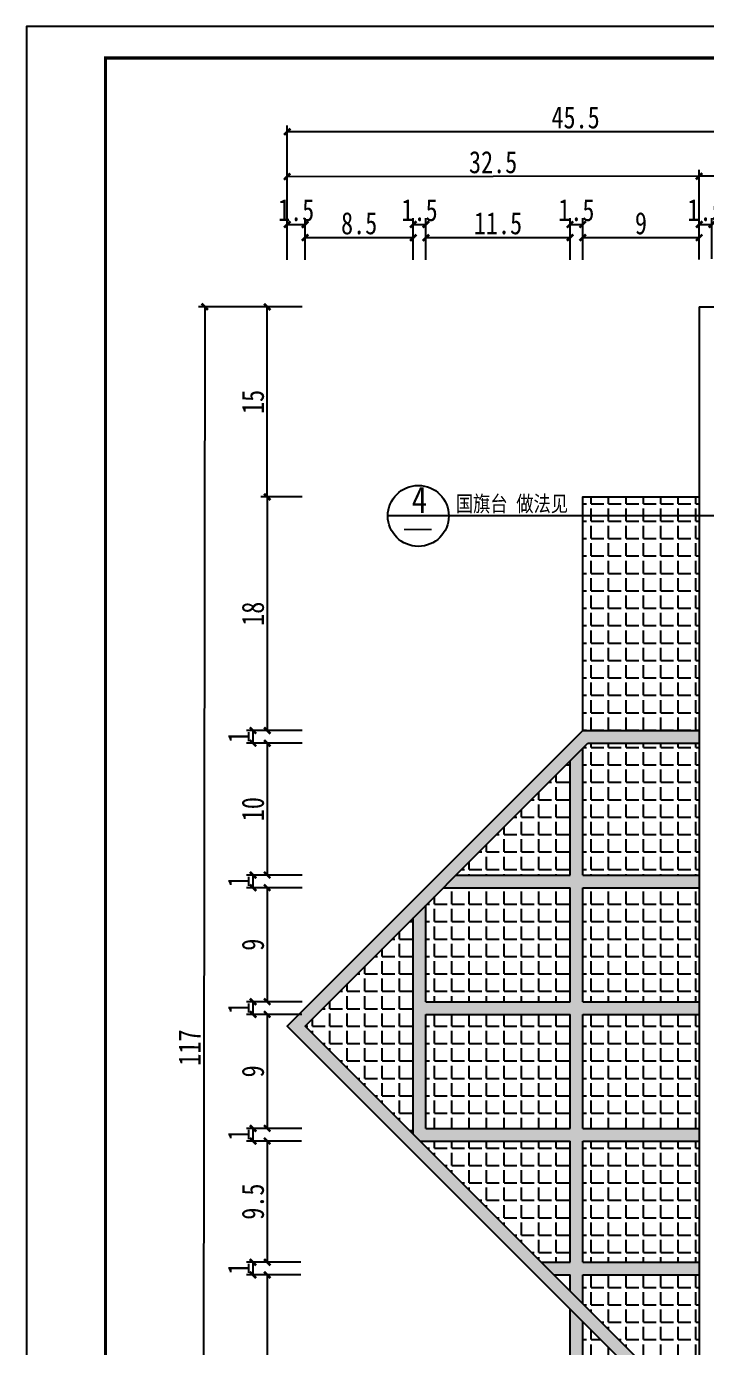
# Model space of a CAD drawing. Header units: inches. Extents: x -2316 to 955, y -265 to 742.
# Drawn here: x -2316.5 to -2209.3, y -53.4 to 155.1 of the extents above; entities that cross this region are included whole.
import ezdxf
from ezdxf.enums import TextEntityAlignment as Align

# ---------------------------------------------------------------- set-up
doc = ezdxf.new("R2010")
doc.units = ezdxf.units.IN
doc.header["$LTSCALE"] = 1000
doc.header["$MEASUREMENT"] = 0
for name, color, linetype in [('0-BZ', 4, 'Continuous'), ('0zd', 255, 'Continuous'), ('文字和字符', 7, 'Continuous')]:
    doc.layers.add(name, color=color, linetype=linetype)
doc.styles.add('宋体', font='', dxfattribs={"width": 0.8})
doc.styles.get('宋体').set_extended_font_data('SimSun')
doc.dimstyles.new('STANDARD$0', dxfattribs={"dimtxt": 3.5, "dimasz": 0.25, "dimexe": 2, "dimexo": 0.0625, "dimgap": 0.09, "dimtad": 1, "dimdec": 1, "dimzin": 0, "dimdsep": 46, "dimtxsty": '宋体', "dimblk": 'ARCHTICK', "dimcen": 0.09, "dimadec": 0, "dimazin": 0, "dimtfac": 1, "dimtdec": 1, "dimtofl": 0, "dimtmove": 0, "dimatfit": 3, "dimfxl": 1, "dimtolj": 1, "dimtzin": 0, "dimarcsym": 0})
pattern_1 = [(0, (-2704.5359, -215.8929), (0, 1.375), [1, -0.375]), (90, (-2704.5359, -215.8929), (-1.375, 8e-17), [1, -0.375])]

# ---------------------------------------------------------------- blocks, each defined once
blk = doc.blocks.new('TKK')
at = {"layer": '文字和字符'}
blk.add_lwpolyline([(0, 0), (1189, 0), (1189, 841), (0, 841)], close=True, dxfattribs=at)
at = {"layer": '文字和字符', "const_width": 1}
blk.add_lwpolyline([(25, 10), (1179, 10), (1179, 831), (25, 831)], close=True, dxfattribs=at)
blk = doc.blocks.new('PZZZZ')
at = {"linetype": 'Continuous'}
h = blk.add_hatch(dxfattribs=at)
h.set_pattern_fill('AR-HBONE', color=91, scale=0.1)
h.set_pattern_definition([(45, (-2704.5359, -215.8929), (4e-17, 0.565685425), [1.2, -0.4]), (135, (-2704.25306, -215.61004), (4e-17, 0.565685425), [1.2, -0.4])])
h.paths.add_polyline_path([(7, 83.55), (-2.2, 83.55), (-25.53, 60.22), (7, 27.69), (7, 29.11), (-24.11, 60.22), (-1.79, 82.55), (7, 82.55)])
h.paths.add_polyline_path([(-2.2, 36.89), (-3.2, 37.89), (-3.2, 6.49), (1.08, 6.49, -0.013345), (1.46, 7.49), (-2.2, 7.49), (-2.2, 23.79), (7, 23.79), (7, 24.79), (-2.2, 24.79)])
h.paths.add_polyline_path([(7, 62.14), (-2.2, 62.14), (-2.2, 71.14), (7, 71.14), (7, 72.14), (-2.2, 72.14), (-2.2, 82.14), (-3.2, 81.14), (-3.2, 72.14), (-12.2, 72.14), (-13.2, 71.14), (-3.2, 71.14), (-3.2, 62.14), (-14.58, 62.14), (-14.58, 69.76), (-15.58, 68.76), (-15.58, 51.69), (-15.03, 51.14), (-3.2, 51.14), (-3.2, 41.57), (-5.46, 41.57), (-4.46, 40.57), (-3.2, 40.57), (-3.2, 39.31), (-2.2, 38.31), (-2.2, 40.57), (7, 40.57), (7, 41.57), (-2.2, 41.57), (-2.2, 51.14), (7, 51.14), (7, 52.14), (-2.2, 52.14), (-2.2, 61.14), (7, 61.14)], flags=17)
h.paths.add_polyline_path([(-3.2, 61.14), (-3.2, 52.14), (-14.58, 52.14), (-14.58, 61.14)], flags=16)
at = {"layer": '0zd', "linetype": 'Continuous'}
h = blk.add_hatch(dxfattribs=at)
h.set_pattern_fill('ANGLE', color=252, scale=5)
h.set_pattern_definition(pattern_1)
h.paths.add_polyline_path([(7, 102), (-2.2, 102), (-2.2, 83.55), (7, 83.55)])
h = blk.add_hatch(dxfattribs=at)
h.set_pattern_fill('ANGLE', color=252, scale=5)
h.set_pattern_definition(pattern_1)
h.paths.add_polyline_path([(-2.2, 82.14), (-1.79, 82.55), (7, 82.55), (7, 72.14), (-2.2, 72.14)])
h = blk.add_hatch(dxfattribs=at)
h.set_pattern_fill('ANGLE', color=252, scale=5)
h.set_pattern_definition(pattern_1)
h.paths.add_polyline_path([(-3.2, 81.14), (-3.2, 72.14), (-12.2, 72.14)])
h = blk.add_hatch(dxfattribs=at)
h.set_pattern_fill('ANGLE', color=252, scale=5)
h.set_pattern_definition(pattern_1)
h.paths.add_polyline_path([(-14.58, 69.76), (-13.2, 71.14), (-3.2, 71.14), (-3.2, 62.14), (-14.58, 62.14)])
h = blk.add_hatch(dxfattribs=at)
h.set_pattern_fill('ANGLE', color=252, scale=5)
h.set_pattern_definition(pattern_1)
h.paths.add_polyline_path([(-2.2, 71.14), (7, 71.14), (7, 62.14), (-2.2, 62.14)])
h = blk.add_hatch(dxfattribs=at)
h.set_pattern_fill('ANGLE', color=252, scale=5)
h.set_pattern_definition(pattern_1)
h.paths.add_polyline_path([(-15.58, 68.76), (-15.58, 51.69), (-24.11, 60.22)])
h = blk.add_hatch(dxfattribs=at)
h.set_pattern_fill('ANGLE', color=252, scale=5)
h.set_pattern_definition(pattern_1)
h.paths.add_polyline_path([(-14.58, 61.14), (-3.2, 61.14), (-3.2, 52.14), (-14.58, 52.14)])
h = blk.add_hatch(dxfattribs=at)
h.set_pattern_fill('ANGLE', color=252, scale=5)
h.set_pattern_definition(pattern_1)
h.paths.add_polyline_path([(-2.2, 61.14), (7, 61.14), (7, 52.14), (-2.2, 52.14)])
h = blk.add_hatch(dxfattribs=at)
h.set_pattern_fill('ANGLE', color=252, scale=5)
h.set_pattern_definition(pattern_1)
h.paths.add_polyline_path([(-14.58, 50.69), (-15.03, 51.14), (-14.58, 51.14), (-3.2, 51.14), (-3.2, 41.57), (-5.46, 41.57)])
h = blk.add_hatch(dxfattribs=at)
h.set_pattern_fill('ANGLE', color=252, scale=5)
h.set_pattern_definition(pattern_1)
h.paths.add_polyline_path([(-2.2, 51.14), (7, 51.14), (7, 41.57), (-2.2, 41.57)])
h = blk.add_hatch(dxfattribs=at)
h.set_pattern_fill('ANGLE', color=252, scale=5)
h.set_pattern_definition(pattern_1)
h.paths.add_polyline_path([(-2.2, 38.31), (-2.2, 40.57), (7, 40.57), (7, 29.11)])
h = blk.add_hatch(dxfattribs=at)
h.set_pattern_fill('ANGLE', color=252, scale=5)
h.set_pattern_definition(pattern_1)
h.paths.add_polyline_path([(-2.2, 36.89), (7, 27.69), (7, 24.79), (-2.2, 24.79)])
at = {"layer": '0zd'}
blk.add_line((7, 117), (7, 15.2), dxfattribs=at)
at = {"layer": '0zd', "flags": 128}
blk.add_lwpolyline([(7, 117), (33, 117)], dxfattribs=at)
at = {"layer": '0zd'}
for points in [[(-2.2, 83.55), (-2.2, 102), (7, 102)], [(7, 27.69), (-25.53, 60.22), (-2.2, 83.55)], [(-2.2, 83.55), (7, 83.55)], [(7, 29.11), (-24.11, 60.22), (-1.79, 82.55)], [(-1.79, 82.55), (7, 82.55)], [(-2.2, 72.14), (-2.2, 82.14)], [(-3.2, 72.14), (-3.2, 81.14)], [(-12.2, 72.14), (-3.2, 72.14)], [(-2.2, 72.14), (7, 72.14)], [(-13.2, 71.14), (-3.2, 71.14)], [(-3.2, 62.14), (-3.2, 71.14)], [(-2.2, 62.14), (-2.2, 71.14)], [(-2.2, 71.14), (7, 71.14)], [(-14.58, 62.14), (-14.58, 69.76)], [(-15.58, 51.69), (-15.58, 68.76)], [(-14.58, 62.14), (-3.2, 62.14)], [(-2.2, 62.14), (7, 62.14)], [(-14.58, 61.14), (-3.2, 61.14)], [(-14.58, 52.14), (-14.58, 61.14)], [(-3.2, 52.14), (-3.2, 61.14)], [(-2.2, 52.14), (-2.2, 61.14)], [(-2.2, 61.14), (7, 61.14)], [(-14.58, 52.14), (-3.2, 52.14)], [(-2.2, 52.14), (7, 52.14)], [(-15.03, 51.14), (-3.2, 51.14)], [(-3.2, 41.57), (-3.2, 51.14)], [(-2.2, 41.57), (-2.2, 51.14)], [(-2.2, 51.14), (7, 51.14)], [(-5.46, 41.57), (-3.2, 41.57)], [(-2.2, 41.57), (7, 41.57)], [(-4.46, 40.57), (-3.2, 40.57)], [(-3.2, 39.31), (-3.2, 40.57)], [(-2.2, 38.31), (-2.2, 40.57)], [(-2.2, 40.57), (7, 40.57)], [(-3.2, 6.49), (-3.2, 37.89)], [(-2.2, 24.79), (-2.2, 36.89)]]:
    blk.add_lwpolyline(points, dxfattribs=at)
blk = doc.blocks.new('_ArchTick')
at = {"color": 0, "linetype": 'ByBlock', "const_width": 0.4}
blk.add_lwpolyline([(-0.5, -0.5), (0.5, 0.5)], dxfattribs=at)
blk = doc.blocks.new('*D94')
at = {"layer": '0-BZ', "color": 0, "lineweight": -2, "transparency": 16777216}
for p, q in [((-2272.94, 80.79), (-2279.46, 80.79)), ((-2278.46, 80.79), (-2278.46, 43.9)), ((-2272.94, 43.9), (-2279.46, 43.9))]:
    blk.add_line(p, q, dxfattribs=at)
at = {"layer": 'Defpoints', "color": 0, "transparency": 16777216}
for p in [(-2272.84, 80.79), (-2278.46, 43.9), (-2272.84, 43.9)]:
    blk.add_point(p, dxfattribs=at)
at = {"layer": '0-BZ', "color": 0, "lineweight": -2, "transparency": 16777216}
for p, rotation in [((-2278.46, 80.79), 90), ((-2278.46, 43.9), 270)]:
    blk.add_blockref('_ArchTick', p, dxfattribs=dict(at, rotation=rotation))
at = {"layer": '0-BZ', "color": 0, "transparency": 16777216, "insert": (-2280.71, 62.34), "char_height": 3.5, "attachment_point": 5, "rotation": 90, "style": '宋体'}
blk.add_mtext('\\A1;18', dxfattribs=at)
blk = doc.blocks.new('*D95')
at = {"layer": '0-BZ', "color": 0, "lineweight": -2, "transparency": 16777216}
for p, q in [((-2272.94, 110.79), (-2279.46, 110.79)), ((-2278.46, 80.79), (-2278.46, 110.79)), ((-2272.94, 80.79), (-2279.46, 80.79))]:
    blk.add_line(p, q, dxfattribs=at)
at = {"layer": 'Defpoints', "color": 0, "transparency": 16777216}
for p in [(-2278.46, 110.79), (-2272.84, 110.79), (-2272.84, 80.79)]:
    blk.add_point(p, dxfattribs=at)
at = {"layer": '0-BZ', "color": 0, "lineweight": -2, "transparency": 16777216}
for p, rotation in [((-2278.46, 110.79), 90), ((-2278.46, 80.79), 270)]:
    blk.add_blockref('_ArchTick', p, dxfattribs=dict(at, rotation=rotation))
at = {"layer": '0-BZ', "color": 0, "transparency": 16777216, "insert": (-2280.71, 95.79), "char_height": 3.5, "attachment_point": 5, "rotation": 90, "style": '宋体'}
blk.add_mtext('\\A1;15', dxfattribs=at)
blk = doc.blocks.new('*D96')
at = {"layer": '0-BZ', "color": 0, "lineweight": -2, "transparency": 16777216}
for p, q in [((-2272.94, 43.9), (-2281.71, 43.9)), ((-2280.71, 43.9), (-2280.71, 41.9)), ((-2272.94, 41.9), (-2281.71, 41.9))]:
    blk.add_line(p, q, dxfattribs=at)
at = {"layer": 'Defpoints', "color": 0, "transparency": 16777216}
for p in [(-2272.84, 43.9), (-2280.71, 41.9), (-2272.84, 41.9)]:
    blk.add_point(p, dxfattribs=at)
at = {"layer": '0-BZ', "color": 0, "lineweight": -2, "transparency": 16777216}
for p, rotation in [((-2280.71, 43.9), 90), ((-2280.71, 41.9), 270)]:
    blk.add_blockref('_ArchTick', p, dxfattribs=dict(at, rotation=rotation))
at = {"layer": '0-BZ', "color": 0, "transparency": 16777216, "insert": (-2282.96, 42.9), "char_height": 3.5, "attachment_point": 5, "rotation": 90, "style": '宋体'}
blk.add_mtext('\\A1;1', dxfattribs=at)
blk = doc.blocks.new('*D97')
at = {"layer": '0-BZ', "color": 0, "lineweight": -2, "transparency": 16777216}
for p, q in [((-2272.94, 41.9), (-2279.46, 41.9)), ((-2278.46, 41.9), (-2278.46, 21.07)), ((-2272.94, 21.07), (-2279.46, 21.07))]:
    blk.add_line(p, q, dxfattribs=at)
at = {"layer": 'Defpoints', "color": 0, "transparency": 16777216}
for p in [(-2272.84, 41.9), (-2278.46, 21.07), (-2272.84, 21.07)]:
    blk.add_point(p, dxfattribs=at)
at = {"layer": '0-BZ', "color": 0, "lineweight": -2, "transparency": 16777216}
for p, rotation in [((-2278.46, 41.9), 90), ((-2278.46, 21.07), 270)]:
    blk.add_blockref('_ArchTick', p, dxfattribs=dict(at, rotation=rotation))
at = {"layer": '0-BZ', "color": 0, "transparency": 16777216, "insert": (-2280.71, 31.48), "char_height": 3.5, "attachment_point": 5, "rotation": 90, "style": '宋体'}
blk.add_mtext('\\A1;10', dxfattribs=at)
blk = doc.blocks.new('*D98')
at = {"layer": '0-BZ', "color": 0, "lineweight": -2, "transparency": 16777216}
for p, q in [((-2272.94, 21.07), (-2281.71, 21.07)), ((-2280.71, 21.07), (-2280.71, 19.07)), ((-2272.94, 19.07), (-2281.71, 19.07))]:
    blk.add_line(p, q, dxfattribs=at)
at = {"layer": 'Defpoints', "color": 0, "transparency": 16777216}
for p in [(-2272.84, 21.07), (-2280.71, 19.07), (-2272.84, 19.07)]:
    blk.add_point(p, dxfattribs=at)
at = {"layer": '0-BZ', "color": 0, "lineweight": -2, "transparency": 16777216}
for p, rotation in [((-2280.71, 21.07), 90), ((-2280.71, 19.07), 270)]:
    blk.add_blockref('_ArchTick', p, dxfattribs=dict(at, rotation=rotation))
at = {"layer": '0-BZ', "color": 0, "transparency": 16777216, "insert": (-2282.96, 20.07), "char_height": 3.5, "attachment_point": 5, "rotation": 90, "style": '宋体'}
blk.add_mtext('\\A1;1', dxfattribs=at)
blk = doc.blocks.new('*D99')
at = {"layer": '0-BZ', "color": 0, "lineweight": -2, "transparency": 16777216}
for p, q in [((-2272.94, 19.07), (-2279.46, 19.07)), ((-2278.46, 19.07), (-2278.46, 1.07)), ((-2272.94, 1.07), (-2279.46, 1.07))]:
    blk.add_line(p, q, dxfattribs=at)
at = {"layer": 'Defpoints', "color": 0, "transparency": 16777216}
for p in [(-2272.84, 19.07), (-2278.46, 1.07), (-2272.84, 1.07)]:
    blk.add_point(p, dxfattribs=at)
at = {"layer": '0-BZ', "color": 0, "lineweight": -2, "transparency": 16777216}
for p, rotation in [((-2278.46, 19.07), 90), ((-2278.46, 1.07), 270)]:
    blk.add_blockref('_ArchTick', p, dxfattribs=dict(at, rotation=rotation))
at = {"layer": '0-BZ', "color": 0, "transparency": 16777216, "insert": (-2280.71, 10.07), "char_height": 3.5, "attachment_point": 5, "rotation": 90, "style": '宋体'}
blk.add_mtext('\\A1;9', dxfattribs=at)
blk = doc.blocks.new('*D100')
at = {"layer": '0-BZ', "color": 0, "lineweight": -2, "transparency": 16777216}
for p, q in [((-2273, 1.07), (-2281.71, 1.07)), ((-2280.71, 1.07), (-2280.71, -0.93)), ((-2273, -0.93), (-2281.71, -0.93))]:
    blk.add_line(p, q, dxfattribs=at)
at = {"layer": 'Defpoints', "color": 0, "transparency": 16777216}
for p in [(-2272.9, 1.07), (-2280.71, -0.93), (-2272.9, -0.93)]:
    blk.add_point(p, dxfattribs=at)
at = {"layer": '0-BZ', "color": 0, "lineweight": -2, "transparency": 16777216}
for p, rotation in [((-2280.71, 1.07), 90), ((-2280.71, -0.93), 270)]:
    blk.add_blockref('_ArchTick', p, dxfattribs=dict(at, rotation=rotation))
at = {"layer": '0-BZ', "color": 0, "transparency": 16777216, "insert": (-2282.96, 0.07), "char_height": 3.5, "attachment_point": 5, "rotation": 90, "style": '宋体'}
blk.add_mtext('\\A1;1', dxfattribs=at)
blk = doc.blocks.new('*D101')
at = {"layer": '0-BZ', "color": 0, "lineweight": -2, "transparency": 16777216}
for p, q in [((-2273, -0.93), (-2279.46, -0.93)), ((-2278.46, -0.93), (-2278.46, -18.93)), ((-2273, -18.93), (-2279.46, -18.93))]:
    blk.add_line(p, q, dxfattribs=at)
at = {"layer": 'Defpoints', "color": 0, "transparency": 16777216}
for p in [(-2272.9, -0.93), (-2278.46, -18.93), (-2272.9, -18.93)]:
    blk.add_point(p, dxfattribs=at)
at = {"layer": '0-BZ', "color": 0, "lineweight": -2, "transparency": 16777216}
for p, rotation in [((-2278.46, -0.93), 90), ((-2278.46, -18.93), 270)]:
    blk.add_blockref('_ArchTick', p, dxfattribs=dict(at, rotation=rotation))
at = {"layer": '0-BZ', "color": 0, "transparency": 16777216, "insert": (-2280.71, -9.93), "char_height": 3.5, "attachment_point": 5, "rotation": 90, "style": '宋体'}
blk.add_mtext('\\A1;9', dxfattribs=at)
blk = doc.blocks.new('*D102')
at = {"layer": '0-BZ', "color": 0, "lineweight": -2, "transparency": 16777216}
for p, q in [((-2273.06, -18.93), (-2281.71, -18.93)), ((-2280.71, -18.93), (-2280.71, -20.93)), ((-2273.06, -20.93), (-2281.71, -20.93))]:
    blk.add_line(p, q, dxfattribs=at)
at = {"layer": 'Defpoints', "color": 0, "transparency": 16777216}
for p in [(-2272.96, -18.93), (-2280.71, -20.93), (-2272.96, -20.93)]:
    blk.add_point(p, dxfattribs=at)
at = {"layer": '0-BZ', "color": 0, "lineweight": -2, "transparency": 16777216}
for p, rotation in [((-2280.71, -18.93), 90), ((-2280.71, -20.93), 270)]:
    blk.add_blockref('_ArchTick', p, dxfattribs=dict(at, rotation=rotation))
at = {"layer": '0-BZ', "color": 0, "transparency": 16777216, "insert": (-2282.96, -19.93), "char_height": 3.5, "attachment_point": 5, "rotation": 90, "style": '宋体'}
blk.add_mtext('\\A1;1', dxfattribs=at)
blk = doc.blocks.new('*D103')
at = {"layer": '0-BZ', "color": 0, "lineweight": -2, "transparency": 16777216}
for p, q in [((-2273.13, -20.93), (-2279.46, -20.93)), ((-2278.46, -20.93), (-2278.46, -40.07)), ((-2273.13, -40.07), (-2279.46, -40.07))]:
    blk.add_line(p, q, dxfattribs=at)
at = {"layer": 'Defpoints', "color": 0, "transparency": 16777216}
for p in [(-2273.03, -20.93), (-2278.46, -40.07), (-2273.03, -40.07)]:
    blk.add_point(p, dxfattribs=at)
at = {"layer": '0-BZ', "color": 0, "lineweight": -2, "transparency": 16777216}
for p, rotation in [((-2278.46, -20.93), 90), ((-2278.46, -40.07), 270)]:
    blk.add_blockref('_ArchTick', p, dxfattribs=dict(at, rotation=rotation))
at = {"layer": '0-BZ', "color": 0, "transparency": 16777216, "insert": (-2280.71, -30.5), "char_height": 3.5, "attachment_point": 5, "rotation": 90, "style": '宋体'}
blk.add_mtext('\\A1;9.5', dxfattribs=at)
blk = doc.blocks.new('*D104')
at = {"layer": '0-BZ', "color": 0, "lineweight": -2, "transparency": 16777216}
for p, q in [((-2273.13, -40.07), (-2281.71, -40.07)), ((-2280.71, -40.07), (-2280.71, -42.07)), ((-2273.13, -42.07), (-2281.71, -42.07))]:
    blk.add_line(p, q, dxfattribs=at)
at = {"layer": 'Defpoints', "color": 0, "transparency": 16777216}
for p in [(-2273.03, -40.07), (-2280.71, -42.07), (-2273.03, -42.07)]:
    blk.add_point(p, dxfattribs=at)
at = {"layer": '0-BZ', "color": 0, "lineweight": -2, "transparency": 16777216}
for p, rotation in [((-2280.71, -40.07), 90), ((-2280.71, -42.07), 270)]:
    blk.add_blockref('_ArchTick', p, dxfattribs=dict(at, rotation=rotation))
at = {"layer": '0-BZ', "color": 0, "transparency": 16777216, "insert": (-2282.96, -41.07), "char_height": 3.5, "attachment_point": 5, "rotation": 90, "style": '宋体'}
blk.add_mtext('\\A1;1', dxfattribs=at)
blk = doc.blocks.new('*D105')
at = {"layer": '0-BZ', "color": 0, "lineweight": -2, "transparency": 16777216}
for p, q in [((-2273.19, -42.07), (-2279.46, -42.07)), ((-2278.46, -42.07), (-2278.46, -73.64)), ((-2273.19, -73.64), (-2279.46, -73.64))]:
    blk.add_line(p, q, dxfattribs=at)
at = {"layer": 'Defpoints', "color": 0, "transparency": 16777216}
for p in [(-2273.09, -42.07), (-2278.46, -73.64), (-2273.09, -73.64)]:
    blk.add_point(p, dxfattribs=at)
at = {"layer": '0-BZ', "color": 0, "lineweight": -2, "transparency": 16777216}
for p, rotation in [((-2278.46, -42.07), 90), ((-2278.46, -73.64), 270)]:
    blk.add_blockref('_ArchTick', p, dxfattribs=dict(at, rotation=rotation))
at = {"layer": '0-BZ', "color": 0, "transparency": 16777216, "insert": (-2280.71, -57.85), "char_height": 3.5, "attachment_point": 5, "rotation": 90, "style": '宋体'}
blk.add_mtext('\\A1;16', dxfattribs=at)
blk = doc.blocks.new('*D110')
at = {"layer": '0-BZ', "color": 0, "lineweight": -2, "transparency": 16777216}
for p, q in [((-2275.31, 118.24), (-2275.31, 124.81)), ((-2275.31, 123.81), (-2272.48, 123.81)), ((-2272.48, 118.24), (-2272.48, 124.81))]:
    blk.add_line(p, q, dxfattribs=at)
at = {"layer": 'Defpoints', "color": 0, "transparency": 16777216}
for p in [(-2272.48, 123.81), (-2275.31, 118.14), (-2272.48, 118.14)]:
    blk.add_point(p, dxfattribs=at)
at = {"layer": '0-BZ', "color": 0, "lineweight": -2, "transparency": 16777216, "rotation": 180}
blk.add_blockref('_ArchTick', (-2275.31, 123.81), dxfattribs=at)
at = {"layer": '0-BZ', "color": 0, "lineweight": -2, "transparency": 16777216}
blk.add_blockref('_ArchTick', (-2272.48, 123.81), dxfattribs=at)
at = {"layer": '0-BZ', "color": 0, "transparency": 16777216, "insert": (-2273.9, 126.06), "char_height": 3.5, "attachment_point": 5, "style": '宋体'}
blk.add_mtext('\\A1;1.5', dxfattribs=at)
blk = doc.blocks.new('*D111')
at = {"layer": '0-BZ', "color": 0, "lineweight": -2, "transparency": 16777216}
for p, q in [((-2272.48, 118.24), (-2272.48, 122.73)), ((-2272.48, 121.73), (-2255.41, 121.73)), ((-2255.41, 118.24), (-2255.41, 122.73))]:
    blk.add_line(p, q, dxfattribs=at)
at = {"layer": 'Defpoints', "color": 0, "transparency": 16777216}
for p in [(-2255.41, 121.73), (-2272.48, 118.14), (-2255.41, 118.14)]:
    blk.add_point(p, dxfattribs=at)
at = {"layer": '0-BZ', "color": 0, "lineweight": -2, "transparency": 16777216, "rotation": 180}
blk.add_blockref('_ArchTick', (-2272.48, 121.73), dxfattribs=at)
at = {"layer": '0-BZ', "color": 0, "lineweight": -2, "transparency": 16777216}
blk.add_blockref('_ArchTick', (-2255.41, 121.73), dxfattribs=at)
at = {"layer": '0-BZ', "color": 0, "transparency": 16777216, "insert": (-2263.95, 123.98), "char_height": 3.5, "attachment_point": 5, "style": '宋体'}
blk.add_mtext('\\A1;8.5', dxfattribs=at)
blk = doc.blocks.new('*D112')
at = {"layer": '0-BZ', "color": 0, "lineweight": -2, "transparency": 16777216}
for p, q in [((-2255.41, 118.24), (-2255.41, 124.81)), ((-2255.41, 123.81), (-2253.41, 123.81)), ((-2253.41, 118.24), (-2253.41, 124.81))]:
    blk.add_line(p, q, dxfattribs=at)
at = {"layer": 'Defpoints', "color": 0, "transparency": 16777216}
for p in [(-2253.41, 123.81), (-2255.41, 118.14), (-2253.41, 118.14)]:
    blk.add_point(p, dxfattribs=at)
at = {"layer": '0-BZ', "color": 0, "lineweight": -2, "transparency": 16777216, "rotation": 180}
blk.add_blockref('_ArchTick', (-2255.41, 123.81), dxfattribs=at)
at = {"layer": '0-BZ', "color": 0, "lineweight": -2, "transparency": 16777216}
blk.add_blockref('_ArchTick', (-2253.41, 123.81), dxfattribs=at)
at = {"layer": '0-BZ', "color": 0, "transparency": 16777216, "insert": (-2254.41, 126.06), "char_height": 3.5, "attachment_point": 5, "style": '宋体'}
blk.add_mtext('\\A1;1.5', dxfattribs=at)
blk = doc.blocks.new('*D113')
at = {"layer": '0-BZ', "color": 0, "lineweight": -2, "transparency": 16777216}
for p, q in [((-2253.41, 118.24), (-2253.41, 122.73)), ((-2253.41, 121.73), (-2230.66, 121.73)), ((-2230.66, 118.24), (-2230.66, 122.73))]:
    blk.add_line(p, q, dxfattribs=at)
at = {"layer": 'Defpoints', "color": 0, "transparency": 16777216}
for p in [(-2230.66, 121.73), (-2253.41, 118.14), (-2230.66, 118.14)]:
    blk.add_point(p, dxfattribs=at)
at = {"layer": '0-BZ', "color": 0, "lineweight": -2, "transparency": 16777216, "rotation": 180}
blk.add_blockref('_ArchTick', (-2253.41, 121.73), dxfattribs=at)
at = {"layer": '0-BZ', "color": 0, "lineweight": -2, "transparency": 16777216}
blk.add_blockref('_ArchTick', (-2230.66, 121.73), dxfattribs=at)
at = {"layer": '0-BZ', "color": 0, "transparency": 16777216, "insert": (-2242.03, 123.98), "char_height": 3.5, "attachment_point": 5, "style": '宋体'}
blk.add_mtext('\\A1;11.5', dxfattribs=at)
blk = doc.blocks.new('*D114')
at = {"layer": '0-BZ', "color": 0, "lineweight": -2, "transparency": 16777216}
for p, q in [((-2230.66, 118.24), (-2230.66, 124.81)), ((-2230.66, 123.81), (-2228.66, 123.81)), ((-2228.66, 118.24), (-2228.66, 124.81))]:
    blk.add_line(p, q, dxfattribs=at)
at = {"layer": 'Defpoints', "color": 0, "transparency": 16777216}
for p in [(-2228.66, 123.81), (-2230.66, 118.14), (-2228.66, 118.14)]:
    blk.add_point(p, dxfattribs=at)
at = {"layer": '0-BZ', "color": 0, "lineweight": -2, "transparency": 16777216, "rotation": 180}
blk.add_blockref('_ArchTick', (-2230.66, 123.81), dxfattribs=at)
at = {"layer": '0-BZ', "color": 0, "lineweight": -2, "transparency": 16777216}
blk.add_blockref('_ArchTick', (-2228.66, 123.81), dxfattribs=at)
at = {"layer": '0-BZ', "color": 0, "transparency": 16777216, "insert": (-2229.66, 126.06), "char_height": 3.5, "attachment_point": 5, "style": '宋体'}
blk.add_mtext('\\A1;1.5', dxfattribs=at)
blk = doc.blocks.new('*D115')
at = {"layer": '0-BZ', "color": 0, "lineweight": -2, "transparency": 16777216}
for p, q in [((-2228.66, 118.3), (-2228.66, 122.73)), ((-2228.66, 121.73), (-2210.26, 121.73)), ((-2210.26, 118.3), (-2210.26, 122.73))]:
    blk.add_line(p, q, dxfattribs=at)
at = {"layer": 'Defpoints', "color": 0, "transparency": 16777216}
for p in [(-2210.26, 121.73), (-2228.66, 118.2), (-2210.26, 118.2)]:
    blk.add_point(p, dxfattribs=at)
at = {"layer": '0-BZ', "color": 0, "lineweight": -2, "transparency": 16777216, "rotation": 180}
blk.add_blockref('_ArchTick', (-2228.66, 121.73), dxfattribs=at)
at = {"layer": '0-BZ', "color": 0, "lineweight": -2, "transparency": 16777216}
blk.add_blockref('_ArchTick', (-2210.26, 121.73), dxfattribs=at)
at = {"layer": '0-BZ', "color": 0, "transparency": 16777216, "insert": (-2219.46, 123.98), "char_height": 3.5, "attachment_point": 5, "style": '宋体'}
blk.add_mtext('\\A1;9', dxfattribs=at)
blk = doc.blocks.new('*D116')
at = {"layer": '0-BZ', "color": 0, "lineweight": -2, "transparency": 16777216}
for p, q in [((-2210.26, 118.36), (-2210.26, 124.81)), ((-2210.26, 123.81), (-2208.26, 123.81)), ((-2208.26, 118.36), (-2208.26, 124.81))]:
    blk.add_line(p, q, dxfattribs=at)
at = {"layer": 'Defpoints', "color": 0, "transparency": 16777216}
for p in [(-2208.26, 123.81), (-2210.26, 118.26), (-2208.26, 118.26)]:
    blk.add_point(p, dxfattribs=at)
at = {"layer": '0-BZ', "color": 0, "lineweight": -2, "transparency": 16777216, "rotation": 180}
blk.add_blockref('_ArchTick', (-2210.26, 123.81), dxfattribs=at)
at = {"layer": '0-BZ', "color": 0, "lineweight": -2, "transparency": 16777216}
blk.add_blockref('_ArchTick', (-2208.26, 123.81), dxfattribs=at)
at = {"layer": '0-BZ', "color": 0, "transparency": 16777216, "insert": (-2209.26, 126.06), "char_height": 3.5, "attachment_point": 5, "style": '宋体'}
blk.add_mtext('\\A1;1.5', dxfattribs=at)
blk = doc.blocks.new('*D120')
at = {"layer": '0-BZ', "color": 0, "lineweight": -2, "transparency": 16777216}
for p, q in [((-2210.26, 118.36), (-2210.26, 132.42)), ((-2184.26, 131.42), (-2210.26, 131.42)), ((-2184.26, 118.36), (-2184.26, 132.42))]:
    blk.add_line(p, q, dxfattribs=at)
at = {"layer": 'Defpoints', "color": 0, "transparency": 16777216}
for p in [(-2210.26, 131.42), (-2210.26, 118.26), (-2184.26, 118.26)]:
    blk.add_point(p, dxfattribs=at)
at = {"layer": '0-BZ', "color": 0, "lineweight": -2, "transparency": 16777216, "rotation": 180}
blk.add_blockref('_ArchTick', (-2210.26, 131.42), dxfattribs=at)
at = {"layer": '0-BZ', "color": 0, "lineweight": -2, "transparency": 16777216}
blk.add_blockref('_ArchTick', (-2184.26, 131.42), dxfattribs=at)
at = {"layer": '0-BZ', "color": 0, "transparency": 16777216, "insert": (-2197.26, 133.67), "char_height": 3.5, "attachment_point": 5, "style": '宋体'}
blk.add_mtext('\\A1;13', dxfattribs=at)
blk = doc.blocks.new('*D121')
at = {"layer": '0-BZ', "color": 0, "lineweight": -2, "transparency": 16777216}
for p, q in [((-2275.31, 118.36), (-2275.31, 139.45)), ((-2184.26, 138.45), (-2275.31, 138.45)), ((-2184.26, 118.36), (-2184.26, 139.45))]:
    blk.add_line(p, q, dxfattribs=at)
at = {"layer": 'Defpoints', "color": 0, "transparency": 16777216}
for p in [(-2275.31, 138.45), (-2275.31, 118.26), (-2184.26, 118.26)]:
    blk.add_point(p, dxfattribs=at)
at = {"layer": '0-BZ', "color": 0, "lineweight": -2, "transparency": 16777216, "rotation": 180}
blk.add_blockref('_ArchTick', (-2275.31, 138.45), dxfattribs=at)
at = {"layer": '0-BZ', "color": 0, "lineweight": -2, "transparency": 16777216}
blk.add_blockref('_ArchTick', (-2184.26, 138.45), dxfattribs=at)
at = {"layer": '0-BZ', "color": 0, "transparency": 16777216, "insert": (-2229.78, 140.7), "char_height": 3.5, "attachment_point": 5, "style": '宋体'}
blk.add_mtext('\\A1;45.5', dxfattribs=at)
blk = doc.blocks.new('*D122')
at = {"layer": '0-BZ', "color": 0, "lineweight": -2, "transparency": 16777216}
for p, q in [((-2275.31, 118.24), (-2275.33, 132.35)), ((-2210.27, 131.42), (-2275.33, 131.35)), ((-2210.26, 118.3), (-2210.27, 132.42))]:
    blk.add_line(p, q, dxfattribs=at)
at = {"layer": 'Defpoints', "color": 0, "transparency": 16777216}
for p in [(-2275.33, 131.35), (-2275.31, 118.14), (-2210.26, 118.2)]:
    blk.add_point(p, dxfattribs=at)
at = {"layer": '0-BZ', "color": 0, "lineweight": -2, "transparency": 16777216}
for p, rotation in [((-2275.33, 131.35), 180.055043067688), ((-2210.27, 131.42), 0.05504306768793654)]:
    blk.add_blockref('_ArchTick', p, dxfattribs=dict(at, rotation=rotation))
at = {"layer": '0-BZ', "color": 0, "transparency": 16777216, "insert": (-2242.8, 133.63), "char_height": 3.5, "attachment_point": 5, "rotation": 0.055, "style": '宋体'}
blk.add_mtext('\\A1;32.5', dxfattribs=at)
blk = doc.blocks.new('*D123')
at = {"layer": '0-BZ', "color": 0, "lineweight": -2, "transparency": 16777216}
for p, q in [((-2272.94, 110.79), (-2289.32, 110.81)), ((-2288.32, 110.81), (-2288.63, -123.19)), ((-2273.25, -123.21), (-2289.63, -123.19))]:
    blk.add_line(p, q, dxfattribs=at)
at = {"layer": 'Defpoints', "color": 0, "transparency": 16777216}
for p in [(-2272.84, 110.79), (-2288.63, -123.19), (-2273.15, -123.21)]:
    blk.add_point(p, dxfattribs=at)
at = {"layer": '0-BZ', "color": 0, "lineweight": -2, "transparency": 16777216}
for p, rotation in [((-2288.32, 110.81), 89.92348324495099), ((-2288.63, -123.19), 269.9234832449509)]:
    blk.add_blockref('_ArchTick', p, dxfattribs=dict(at, rotation=rotation))
at = {"layer": '0-BZ', "color": 0, "transparency": 16777216, "insert": (-2290.73, -6.18), "char_height": 3.5, "attachment_point": 5, "rotation": 89.9235, "style": '宋体'}
blk.add_mtext('\\A1;117', dxfattribs=at)

msp = doc.modelspace()

# ---------------------------------------------------------------- linework, layer by layer
msp.add_lwpolyline([(-2184.26, 77.79), (-2259.42, 77.79)])
at = {"linetype": 'Continuous'}
msp.add_circle((-2254.61, 77.79), 4.81, dxfattribs=at)

# ---------------------------------------------------------------- block references
for name, p, xscale, yscale, zscale in [('TKK', (-2316.48, -265.06), 0.4995794785534144, 0.4995794785534144, 0.4995794785534144), ('PZZZZ', (-2224.26, -123.21), 2, 2, 2)]:
    msp.add_blockref(name, p, dxfattribs=dict(xscale=xscale, yscale=yscale, zscale=zscale))

# ---------------------------------------------------------------- texts
at = {"color": 7, "linetype": 'Continuous', "style": '宋体'}
for s, height, width, p, p2 in [('4', 4.16, 0.83237, (-2255.67, 78.26), (-2253.21, 78.26)), ('-', 2.51, 4.307692, (-2258.54, 74.66), (-2250.84, 74.66))]:
    msp.add_text(s, height=height, dxfattribs=dict(at, width=width)).set_placement(p, p2, align=Align.FIT)
at = {"color": 7, "linetype": 'Continuous', "style": '宋体', "width": 0.8}
msp.add_text('国旗台 做法见', height=2.5, dxfattribs=at).set_placement((-2248.69, 78.47))

# ---------------------------------------------------------------- dimensions: what is measured, and where the dimension line sits
at = {"layer": '0-BZ', "color": 4}
for p1, p2, distance, text, picture, middle in [((-2184.26, 118.26), (-2275.31, 118.26), -20.19, '45.5', '*D121', (-2229.78, 140.7)), ((-2210.26, 118.2), (-2275.31, 118.14), -13.22, '32.5', '*D122', (-2242.8, 133.63)), ((-2184.26, 118.26), (-2210.26, 118.26), -13.16, '13', '*D120', (-2197.26, 133.67)), ((-2272.84, 110.79), (-2273.15, -123.21), -15.48, '117', '*D123', (-2290.73, -6.18)), ((-2272.84, 80.79), (-2272.84, 110.79), 5.62, '15', '*D95', (-2280.71, 95.79)), ((-2272.84, 80.79), (-2272.84, 43.9), -5.62, '18', '*D94', (-2280.71, 62.34)), ((-2272.84, 41.9), (-2272.84, 21.07), -5.62, '10', '*D97', (-2280.71, 31.48)), ((-2272.84, 19.07), (-2272.84, 1.07), -5.62, '9', '*D99', (-2280.71, 10.07)), ((-2272.9, -0.93), (-2272.9, -18.93), -5.56, '9', '*D101', (-2280.71, -9.93)), ((-2273.03, -20.93), (-2273.03, -40.07), -5.43, '9.5', '*D103', (-2280.71, -30.5)), ((-2273.09, -42.07), (-2273.09, -73.64), -5.37, '16', '*D105', (-2280.71, -57.85))]:
    dim = msp.add_aligned_dim(p1=p1, p2=p2, distance=distance, text=text, dimstyle='STANDARD$0', override={"dimasz": 1, "dimexe": 1, "dimexo": 0.1, "dimgap": 0.5, "dimblk1": 'ArchTick', "dimblk2": 'ArchTick', "dimsah": 1}, dxfattribs=at)
    dim.commit()
    dim.dimension.update_dxf_attribs({"geometry": picture, "text_midpoint": middle})
for base, p1, p2, angle, text, picture, middle in [((-2272.48, 123.81), (-2275.31, 118.14), (-2272.48, 118.14), 360, '1.5', '*D110', (-2273.9, 123.81)), ((-2253.41, 123.81), (-2255.41, 118.14), (-2253.41, 118.14), 0, '1.5', '*D112', (-2254.41, 123.81)), ((-2228.66, 123.81), (-2230.66, 118.14), (-2228.66, 118.14), 0, '1.5', '*D114', (-2229.66, 123.81)), ((-2208.26, 123.81), (-2210.26, 118.26), (-2208.26, 118.26), 0, '1.5', '*D116', (-2209.26, 123.81)), ((-2255.41, 121.73), (-2272.48, 118.14), (-2255.41, 118.14), 0, '8.5', '*D111', (-2263.95, 121.73)), ((-2230.66, 121.73), (-2253.41, 118.14), (-2230.66, 118.14), 0, '11.5', '*D113', (-2242.03, 121.73)), ((-2210.26, 121.73), (-2228.66, 118.2), (-2210.26, 118.2), 0, '9', '*D115', (-2219.46, 121.73)), ((-2280.71, 41.9), (-2272.84, 43.9), (-2272.84, 41.9), 270, '1', '*D96', (-2280.71, 42.9)), ((-2280.71, 19.07), (-2272.84, 21.07), (-2272.84, 19.07), 270, '1', '*D98', (-2280.71, 20.07)), ((-2280.71, -0.93), (-2272.9, 1.07), (-2272.9, -0.93), 270, '1', '*D100', (-2280.71, 0.07)), ((-2280.71, -20.93), (-2272.96, -18.93), (-2272.96, -20.93), 270, '1', '*D102', (-2280.71, -19.93)), ((-2280.71, -42.07), (-2273.03, -40.07), (-2273.03, -42.07), 270, '1', '*D104', (-2280.71, -41.07))]:
    dim = msp.add_linear_dim(base=base, p1=p1, p2=p2, angle=angle, text=text, dimstyle='STANDARD$0', override={"dimasz": 1, "dimexe": 1, "dimexo": 0.1, "dimgap": 0.5, "dimblk1": 'ArchTick', "dimblk2": 'ArchTick', "dimsah": 1}, dxfattribs=at)
    dim.commit()
    dim.dimension.update_dxf_attribs({"geometry": picture, "text_midpoint": middle, "dimtype": 129})

doc.saveas('drawing.dxf')
